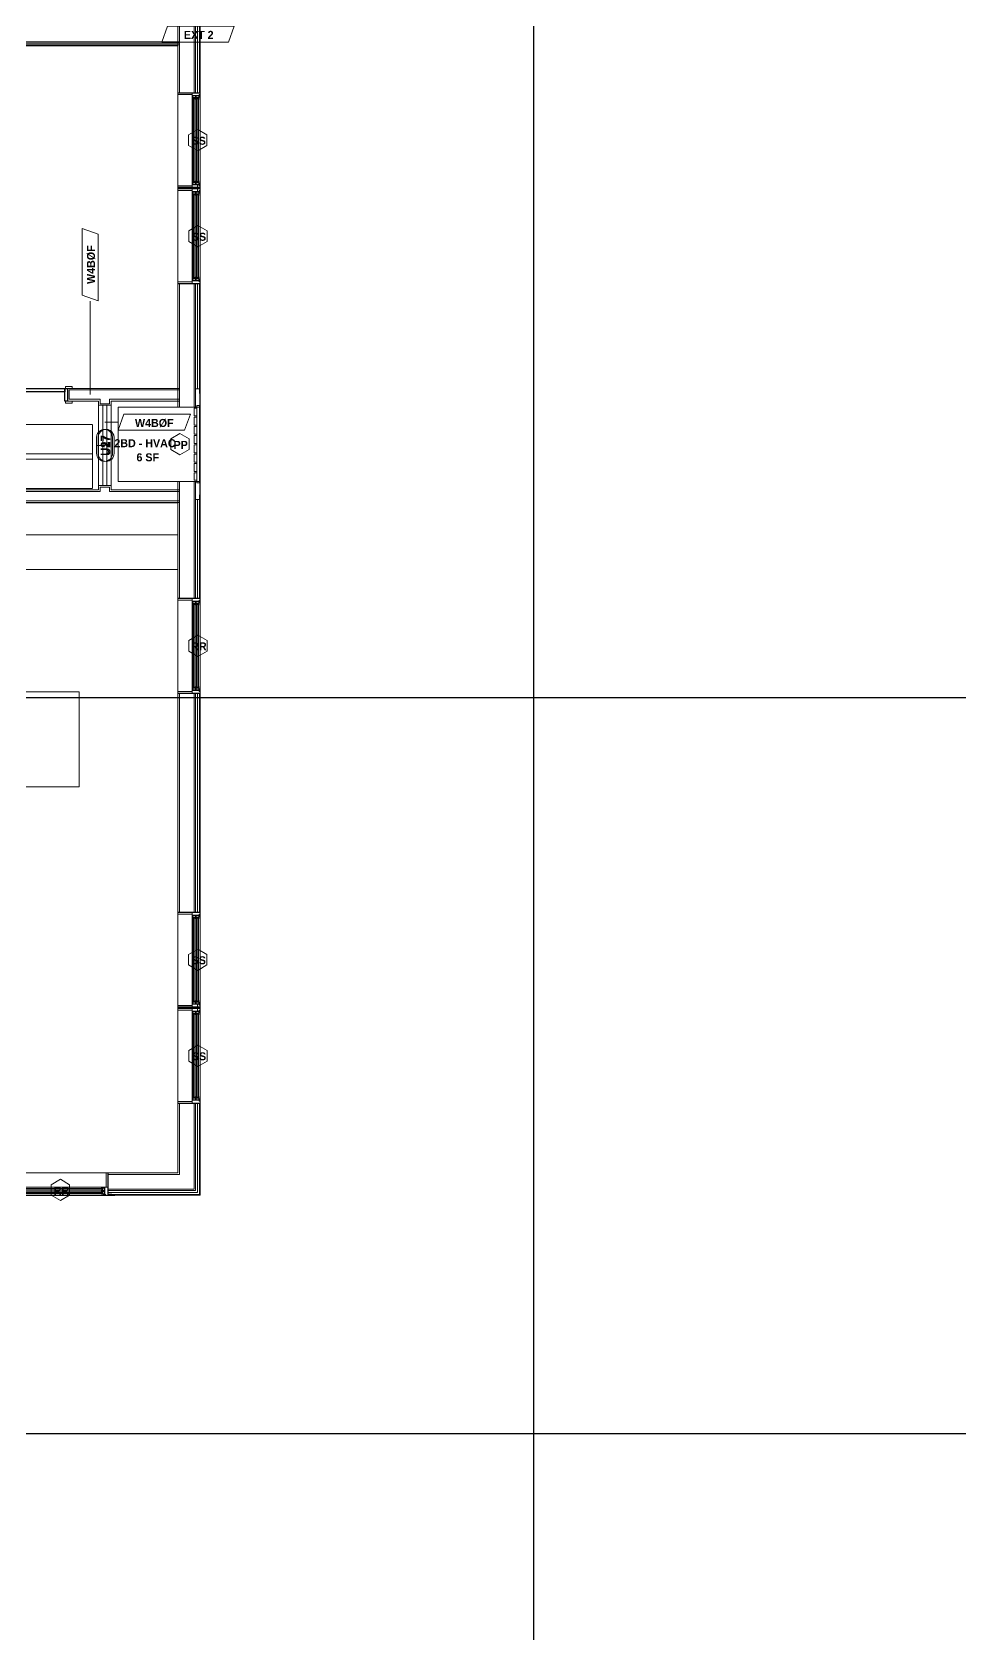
# Model space of a CAD drawing. Header units: inches. Extents: x -4058 to -1781, y 9814 to 12264.
# Drawn here: x -2131 to -1781, y 9814 to 10417 of the extents above; entities that cross this region are included whole.
import ezdxf

# ---------------------------------------------------------------- set-up
doc = ezdxf.new("R2010")
doc.units = ezdxf.units.IN
doc.header["$MEASUREMENT"] = 0
doc.linetypes.add('Dash', pattern=[0.25, 0.125, -0.125])
doc.linetypes.add('Grid Line 1_2_', pattern=[0.875, 0.5, -0.125, 0.125, -0.125])
for name, color, linetype, lineweight in [('0-1', 7, 'Continuous', 5), ('0-2', 7, 'Continuous', 9), ('A-AREA-IDEN', 2, 'Continuous', 9), ('A-DETL-GENF-HDLN-1', 7, 'Dash', 9), ('A-DETL-GENF-HDLN-2', 1, 'Continuous', 18), ('A-DOOR-3', 31, 'Continuous', 9), ('A-DOOR-4', 31, 'Continuous', 30), ('A-DOOR-FRAM-3', 31, 'Continuous', 30), ('A-DOOR-IDEN', 31, 'Continuous', 9), ('A-FLOR-2', 192, 'Continuous', 9), ('A-GENM-1', 7, 'Continuous', 9), ('A-GLAZ', 151, 'Continuous', 18), ('A-GLAZ-1', 10, 'Continuous', 30), ('A-GLAZ-2', 7, 'Continuous', 9), ('A-GLAZ-IDEN', 152, 'Continuous', 9), ('A-WALL', 113, 'Continuous', 18), ('A-WALL-1', 7, 'Continuous', 9), ('A-WALL-2', 250, 'Continuous', 18), ('A-WALL-3', 113, 'Continuous', 9), ('A-WALL-IDEN', 211, 'Continuous', 9), ('I-WALL-1', 7, 'Continuous', 9), ('Q-CASE', 31, 'Continuous', 9), ('Q-CASE-HDLN', 31, 'Dash', 9), ('S-GRID-1', 1, 'Grid Line 1_2_', 30)]:
    doc.layers.add(name, color=color, linetype=linetype, lineweight=lineweight)
doc.styles.add('Arial_B', font='arialbd.ttf', dxfattribs={"height": 3})
doc.styles.add('Century Gothic_B', font='GOTHICB.TTF', dxfattribs={"height": 3})

# ---------------------------------------------------------------- blocks, each defined once
blk = doc.blocks.new('Window-Double_Hung-Marvin-Essential - 2-WIDE _TEMP ALL LOW_ ESDH3066-3454271-UNIT PLANS - 2ND FLOOR')
at = {"layer": 'A-DETL-GENF-HDLN-1'}
blk.add_line((16.1, -4.22), (-16.5, -4.22), dxfattribs=at)
at = {"layer": 'A-DETL-GENF-HDLN-2'}
for p, q in [((-17.13, 4.19), (-17.75, 4.19)), ((-17.13, -1.16), (-17.13, 4.19)), ((17.12, 4.19), (17.75, 4.19)), ((17.12, 4.19), (17.12, -1.16)), ((-19.25, -3.23), (-19.25, -3.19)), ((-19.25, -3.19), (-17.9, -3.19)), ((-17.75, -3.23), (-19.25, -3.23)), ((-17.9, -3.19), (-17.9, -3.08)), ((-17.9, -3.08), (-17.75, -3.08)), ((-16.72, -1.19), (-17.75, -1.19)), ((-17.75, -4.28), (-17.75, -1.19)), ((-17.75, -4.28), (-17.16, -4.28)), ((-17.08, -3.87), (-17.16, -4.28)), ((-17.08, -3.87), (-16.19, -3.87)), ((-16.85, -4.25), (-16.85, -3.87)), ((-16.3, -4.25), (-16.85, -4.25)), ((-16.72, -3.77), (-16.72, -1.19)), ((-16.38, -3.77), (-16.72, -3.77)), ((-16.56, -1.53), (-15.34, -1.53)), ((-16.56, -1.53), (-16.56, -2.47)), ((-15.34, -2.47), (-16.56, -2.47)), ((-16.56, -2.75), (-15.34, -2.75)), ((-16.56, -2.75), (-16.56, -3.69)), ((-15.34, -3.69), (-16.56, -3.69)), ((-16.38, -3.87), (-16.38, -3.77)), ((-16.18, -4.01), (-16.3, -4.01)), ((-16.3, -4.01), (-16.3, -4.25)), ((-16.19, -3.87), (-16.19, -3.97)), ((-16.19, -3.97), (-16.1, -3.97)), ((-16.18, -4.22), (-16.18, -4.01)), ((-16.18, -4.22), (-16.1, -4.22)), ((-16.1, -3.97), (-16.1, -4.22)), ((-15.28, -1.65), (-15.94, -1.65)), ((-15.94, -1.65), (-15.94, -2.37)), ((-15.94, -2.37), (-15.28, -2.37)), ((-15.28, -2.87), (-15.94, -2.87)), ((-15.94, -2.87), (-15.94, -3.59)), ((-15.94, -3.59), (-15.28, -3.59)), ((-15.84, -1.66), (-15.84, -2.35)), ((-15.84, -2.88), (-15.84, -3.57)), ((-15.54, -1.79), (-15.54, -2.23)), ((-15.54, -3.01), (-15.54, -3.45)), ((-15.34, -1.53), (-15.28, -1.59)), ((-15.34, -2.47), (-15.28, -2.41)), ((-15.34, -2.75), (-15.28, -2.81)), ((-15.34, -3.69), (-15.28, -3.63)), ((-15.28, -1.59), (-15.28, -1.65)), ((-15.28, -2.37), (-15.28, -2.41)), ((-15.28, -2.81), (-15.28, -2.87)), ((-15.28, -3.59), (-15.28, -3.63)), ((15.34, -1.53), (15.28, -1.59)), ((15.28, -1.59), (15.28, -1.65)), ((15.28, -1.65), (15.94, -1.65)), ((15.28, -2.37), (15.28, -2.41)), ((15.94, -2.37), (15.28, -2.37)), ((15.34, -2.47), (15.28, -2.41)), ((15.34, -2.75), (15.28, -2.81)), ((15.28, -2.81), (15.28, -2.87)), ((15.28, -2.87), (15.94, -2.87)), ((15.28, -3.59), (15.28, -3.63)), ((15.94, -3.59), (15.28, -3.59)), ((15.34, -3.69), (15.28, -3.63)), ((16.56, -1.53), (15.34, -1.53)), ((15.34, -2.47), (16.56, -2.47)), ((16.56, -2.75), (15.34, -2.75)), ((15.34, -3.69), (16.56, -3.69)), ((15.54, -1.79), (15.54, -2.23)), ((15.54, -3.01), (15.54, -3.45)), ((15.84, -1.66), (15.84, -2.35)), ((15.84, -2.88), (15.84, -3.57)), ((15.94, -1.65), (15.94, -2.37)), ((15.94, -2.87), (15.94, -3.59)), ((16.19, -3.97), (16.1, -3.97)), ((16.1, -3.97), (16.1, -4.22)), ((16.18, -4.22), (16.1, -4.22)), ((16.18, -4.22), (16.18, -4.01)), ((16.18, -4.01), (16.3, -4.01)), ((17.08, -3.87), (16.19, -3.87)), ((16.19, -3.87), (16.19, -3.97)), ((16.3, -4.01), (16.3, -4.25)), ((16.3, -4.25), (16.85, -4.25)), ((16.38, -3.87), (16.38, -3.77)), ((16.38, -3.77), (16.72, -3.77)), ((16.56, -1.53), (16.56, -2.47)), ((16.56, -2.75), (16.56, -3.69)), ((16.72, -3.77), (16.72, -1.19)), ((16.72, -1.19), (17.75, -1.19)), ((16.85, -4.25), (16.85, -3.87)), ((17.08, -3.87), (17.16, -4.28)), ((17.75, -4.28), (17.16, -4.28)), ((17.75, -4.28), (17.75, -1.19)), ((17.9, -3.08), (17.75, -3.08)), ((17.75, -3.23), (19.25, -3.23)), ((17.9, -3.19), (17.9, -3.08)), ((19.25, -3.19), (17.9, -3.19)), ((19.25, -3.23), (19.25, -3.19))]:
    blk.add_line(p, q, dxfattribs=at)
at = {"layer": 'A-GLAZ'}
for p, q in [((15.84, -1.66), (-15.84, -1.66)), ((15.84, -1.79), (-15.84, -1.79)), ((15.84, -2.23), (-15.84, -2.23)), ((15.84, -2.35), (-15.84, -2.35)), ((15.84, -2.88), (-15.84, -2.88)), ((15.84, -3.01), (-15.84, -3.01)), ((15.84, -3.45), (-15.84, -3.45)), ((15.84, -3.57), (-15.84, -3.57))]:
    blk.add_line(p, q, dxfattribs=at)
at = {"layer": 'A-GLAZ-1'}
for p, q in [((-17.75, -1.16), (-17.75, 4.19)), ((17.75, 4.19), (17.75, -1.16)), ((-17.75, -4.28), (-17.75, -1.19)), ((17.75, -1.19), (17.75, -4.28))]:
    blk.add_line(p, q, dxfattribs=at)
at = {"layer": 'A-GLAZ-2'}
for p, q in [((-17.75, 4.19), (17.75, 4.19)), ((-17.75, -1.19), (17.75, -1.19)), ((17.75, -4.28), (-17.75, -4.28)), ((17.75, -4.19), (20.21, -4.19)), ((20.21, -4.25), (17.75, -4.25)), ((20.21, -4.19), (20.21, -4.25))]:
    blk.add_line(p, q, dxfattribs=at)
blk = doc.blocks.new('Window-Double_Hung-Marvin-Essential - 1-WIDE _TEMP LOWER_ ESDH3066-3454269-UNIT PLANS - 2ND FLOOR')
at = {"layer": 'A-DETL-GENF-HDLN-1'}
blk.add_line((16.1, -4.22), (-16.5, -4.22), dxfattribs=at)
at = {"layer": 'A-DETL-GENF-HDLN-2'}
for p, q in [((-17.13, 4.19), (-17.75, 4.19)), ((-17.13, -1.16), (-17.13, 4.19)), ((17.12, 4.19), (17.75, 4.19)), ((17.12, 4.19), (17.12, -1.16)), ((-19.25, -3.23), (-19.25, -3.19)), ((-19.25, -3.19), (-17.9, -3.19)), ((-17.75, -3.23), (-19.25, -3.23)), ((-17.9, -3.19), (-17.9, -3.08)), ((-17.9, -3.08), (-17.75, -3.08)), ((-16.72, -1.19), (-17.75, -1.19)), ((-17.75, -4.28), (-17.75, -1.19)), ((-17.75, -4.28), (-17.16, -4.28)), ((-17.08, -3.87), (-17.16, -4.28)), ((-17.08, -3.87), (-16.19, -3.87)), ((-16.85, -4.25), (-16.85, -3.87)), ((-16.3, -4.25), (-16.85, -4.25)), ((-16.72, -3.77), (-16.72, -1.19)), ((-16.38, -3.77), (-16.72, -3.77)), ((-16.56, -1.53), (-15.34, -1.53)), ((-16.56, -1.53), (-16.56, -2.47)), ((-15.34, -2.47), (-16.56, -2.47)), ((-16.56, -2.75), (-15.34, -2.75)), ((-16.56, -2.75), (-16.56, -3.69)), ((-15.34, -3.69), (-16.56, -3.69)), ((-16.38, -3.87), (-16.38, -3.77)), ((-16.18, -4.01), (-16.3, -4.01)), ((-16.3, -4.01), (-16.3, -4.25)), ((-16.19, -3.87), (-16.19, -3.97)), ((-16.19, -3.97), (-16.1, -3.97)), ((-16.18, -4.22), (-16.18, -4.01)), ((-16.18, -4.22), (-16.1, -4.22)), ((-16.1, -3.97), (-16.1, -4.22)), ((-15.28, -1.65), (-15.94, -1.65)), ((-15.94, -1.65), (-15.94, -2.37)), ((-15.94, -2.37), (-15.28, -2.37)), ((-15.28, -2.87), (-15.94, -2.87)), ((-15.94, -2.87), (-15.94, -3.59)), ((-15.94, -3.59), (-15.28, -3.59)), ((-15.84, -1.66), (-15.84, -2.35)), ((-15.84, -2.88), (-15.84, -3.57)), ((-15.54, -1.79), (-15.54, -2.23)), ((-15.54, -3.01), (-15.54, -3.45)), ((-15.34, -1.53), (-15.28, -1.59)), ((-15.34, -2.47), (-15.28, -2.41)), ((-15.34, -2.75), (-15.28, -2.81)), ((-15.34, -3.69), (-15.28, -3.63)), ((-15.28, -1.59), (-15.28, -1.65)), ((-15.28, -2.37), (-15.28, -2.41)), ((-15.28, -2.81), (-15.28, -2.87)), ((-15.28, -3.59), (-15.28, -3.63)), ((15.34, -1.53), (15.28, -1.59)), ((15.28, -1.59), (15.28, -1.65)), ((15.28, -1.65), (15.94, -1.65)), ((15.28, -2.37), (15.28, -2.41)), ((15.94, -2.37), (15.28, -2.37)), ((15.34, -2.47), (15.28, -2.41)), ((15.34, -2.75), (15.28, -2.81)), ((15.28, -2.81), (15.28, -2.87)), ((15.28, -2.87), (15.94, -2.87)), ((15.28, -3.59), (15.28, -3.63)), ((15.94, -3.59), (15.28, -3.59)), ((15.34, -3.69), (15.28, -3.63)), ((16.56, -1.53), (15.34, -1.53)), ((15.34, -2.47), (16.56, -2.47)), ((16.56, -2.75), (15.34, -2.75)), ((15.34, -3.69), (16.56, -3.69)), ((15.54, -1.79), (15.54, -2.23)), ((15.54, -3.01), (15.54, -3.45)), ((15.84, -1.66), (15.84, -2.35)), ((15.84, -2.88), (15.84, -3.57)), ((15.94, -1.65), (15.94, -2.37)), ((15.94, -2.87), (15.94, -3.59)), ((16.19, -3.97), (16.1, -3.97)), ((16.1, -3.97), (16.1, -4.22)), ((16.18, -4.22), (16.1, -4.22)), ((16.18, -4.22), (16.18, -4.01)), ((16.18, -4.01), (16.3, -4.01)), ((17.08, -3.87), (16.19, -3.87)), ((16.19, -3.87), (16.19, -3.97)), ((16.3, -4.01), (16.3, -4.25)), ((16.3, -4.25), (16.85, -4.25)), ((16.38, -3.87), (16.38, -3.77)), ((16.38, -3.77), (16.72, -3.77)), ((16.56, -1.53), (16.56, -2.47)), ((16.56, -2.75), (16.56, -3.69)), ((16.72, -3.77), (16.72, -1.19)), ((16.72, -1.19), (17.75, -1.19)), ((16.85, -4.25), (16.85, -3.87)), ((17.08, -3.87), (17.16, -4.28)), ((17.75, -4.28), (17.16, -4.28)), ((17.75, -4.28), (17.75, -1.19)), ((17.9, -3.08), (17.75, -3.08)), ((17.75, -3.23), (19.25, -3.23)), ((17.9, -3.19), (17.9, -3.08)), ((19.25, -3.19), (17.9, -3.19)), ((19.25, -3.23), (19.25, -3.19))]:
    blk.add_line(p, q, dxfattribs=at)
at = {"layer": 'A-GLAZ'}
for p, q in [((15.84, -1.66), (-15.84, -1.66)), ((15.84, -1.79), (-15.84, -1.79)), ((15.84, -2.23), (-15.84, -2.23)), ((15.84, -2.35), (-15.84, -2.35)), ((15.84, -2.88), (-15.84, -2.88)), ((15.84, -3.01), (-15.84, -3.01)), ((15.84, -3.45), (-15.84, -3.45)), ((15.84, -3.57), (-15.84, -3.57))]:
    blk.add_line(p, q, dxfattribs=at)
at = {"layer": 'A-GLAZ-1'}
for p, q in [((-17.75, -1.16), (-17.75, 4.19)), ((17.75, 4.19), (17.75, -1.16)), ((-17.75, -4.28), (-17.75, -1.19)), ((17.75, -1.19), (17.75, -4.28))]:
    blk.add_line(p, q, dxfattribs=at)
at = {"layer": 'A-GLAZ-2'}
for p, q in [((-17.75, 4.19), (17.75, 4.19)), ((-17.75, -1.19), (17.75, -1.19)), ((17.75, -4.28), (-17.75, -4.28)), ((17.75, -4.19), (20.46, -4.19)), ((20.46, -4.25), (17.75, -4.25)), ((20.46, -4.19), (20.46, -4.25))]:
    blk.add_line(p, q, dxfattribs=at)
blk = doc.blocks.new('V-Series_EWC4_SPVU_RFA_2015 - 2ND AND 3RD FLOOR-2226480-UNIT PLANS - 2ND FLOOR')
at = {"layer": 'A-GENM-1'}
for p, q in [((-3859.97, 11740.34), (-3859.97, 11739.78)), ((-3858.97, 11740.34), (-3859.97, 11740.34)), ((-3859.97, 11739.78), (-3859.97, 11711.9)), ((-3858.97, 11739.78), (-3859.97, 11739.78)), ((-3859.97, 11739.78), (-3858.97, 11739.78)), ((-3858.97, 11739.78), (-3858.97, 11740.34)), ((-3858.97, 11711.9), (-3858.97, 11739.78)), ((-3829.54, 11739.78), (-3858.97, 11739.78)), ((-3858.97, 11739.78), (-3858.97, 11739.34)), ((-3829.54, 11711.9), (-3829.54, 11739.78)), ((-3858.97, 11739.34), (-3857.97, 11739.34)), ((-3857.97, 11736.54), (-3858.97, 11736.54)), ((-3858.97, 11736.54), (-3858.97, 11736.04)), ((-3858.97, 11736.04), (-3857.97, 11736.04)), ((-3857.97, 11739.34), (-3857.97, 11736.54)), ((-3857.97, 11736.04), (-3857.97, 11733.06)), ((-3857.97, 11733.06), (-3858.97, 11733.06)), ((-3858.97, 11733.06), (-3858.97, 11732.56)), ((-3858.97, 11732.56), (-3857.97, 11732.56)), ((-3857.97, 11729.57), (-3858.97, 11729.57)), ((-3858.97, 11729.57), (-3858.97, 11729.07)), ((-3858.97, 11729.07), (-3857.97, 11729.07)), ((-3857.97, 11732.56), (-3857.97, 11729.57)), ((-3857.97, 11729.07), (-3857.97, 11726.09)), ((-3857.97, 11726.09), (-3858.97, 11726.09)), ((-3858.97, 11726.09), (-3858.97, 11725.59)), ((-3858.97, 11725.59), (-3857.97, 11725.59)), ((-3857.97, 11722.61), (-3858.97, 11722.61)), ((-3858.97, 11722.61), (-3858.97, 11722.11)), ((-3858.97, 11722.11), (-3857.97, 11722.11)), ((-3857.97, 11725.59), (-3857.97, 11722.61)), ((-3857.97, 11722.11), (-3857.97, 11719.12)), ((-3857.97, 11719.12), (-3858.97, 11719.12)), ((-3858.97, 11719.12), (-3858.97, 11718.62)), ((-3858.97, 11718.62), (-3857.97, 11718.62)), ((-3857.97, 11715.64), (-3858.97, 11715.64)), ((-3858.97, 11715.64), (-3858.97, 11715.14)), ((-3857.97, 11718.62), (-3857.97, 11715.64)), ((-3859.97, 11711.9), (-3858.97, 11711.9)), ((-3859.97, 11711.9), (-3859.97, 11711.34)), ((-3858.97, 11711.9), (-3859.97, 11711.9)), ((-3859.97, 11711.34), (-3858.97, 11711.34)), ((-3858.97, 11715.14), (-3857.97, 11715.14)), ((-3857.97, 11712.34), (-3858.97, 11712.34)), ((-3858.97, 11712.34), (-3858.97, 11711.9)), ((-3858.97, 11711.34), (-3858.97, 11711.9)), ((-3858.97, 11711.9), (-3829.54, 11711.9)), ((-3857.97, 11715.14), (-3857.97, 11712.34))]:
    blk.add_line(p, q, dxfattribs=at)
blk = doc.blocks.new('Perforated Panel at Magic-Pak - hvac panel - 2nd floor 2-2702972-UNIT PLANS - 2ND FLOOR')
at = {"layer": 'A-GLAZ-2'}
for p, q in [((-19.01, -4.13), (19.01, -4.13)), ((19.01, -4.19), (-19.01, -4.19))]:
    blk.add_line(p, q, dxfattribs=at)
blk = doc.blocks.new('Window-Double_Hung-Marvin-Essential - 2-WIDE _TEMP ALL LOW_ ESDH3066-3454268-UNIT PLANS - 2ND FLOOR')
at = {"layer": 'A-DETL-GENF-HDLN-1'}
blk.add_line((16.1, 4.22), (-16.5, 4.22), dxfattribs=at)
at = {"layer": 'A-DETL-GENF-HDLN-2'}
for p, q in [((-19.25, 3.23), (-19.25, 3.19)), ((-17.75, 3.23), (-19.25, 3.23)), ((-19.25, 3.19), (-17.9, 3.19)), ((-17.9, 3.19), (-17.9, 3.08)), ((-17.9, 3.08), (-17.75, 3.08)), ((-17.75, 4.28), (-17.16, 4.28)), ((-17.75, 4.28), (-17.75, 1.19)), ((-16.72, 1.19), (-17.75, 1.19)), ((-17.08, 3.87), (-17.16, 4.28)), ((-17.13, 1.16), (-17.13, -4.19)), ((-17.08, 3.87), (-16.19, 3.87)), ((-16.85, 4.25), (-16.85, 3.87)), ((-16.3, 4.25), (-16.85, 4.25)), ((-16.38, 3.77), (-16.72, 3.77)), ((-16.72, 3.77), (-16.72, 1.19)), ((-15.34, 3.69), (-16.56, 3.69)), ((-16.56, 2.75), (-16.56, 3.69)), ((-16.56, 2.75), (-15.34, 2.75)), ((-15.34, 2.47), (-16.56, 2.47)), ((-16.56, 1.53), (-16.56, 2.47)), ((-16.56, 1.53), (-15.34, 1.53)), ((-16.38, 3.87), (-16.38, 3.77)), ((-16.3, 4.01), (-16.3, 4.25)), ((-16.18, 4.01), (-16.3, 4.01)), ((-16.19, 3.97), (-16.1, 3.97)), ((-16.19, 3.87), (-16.19, 3.97)), ((-16.18, 4.22), (-16.1, 4.22)), ((-16.18, 4.22), (-16.18, 4.01)), ((-16.1, 3.97), (-16.1, 4.22)), ((-15.94, 2.87), (-15.94, 3.59)), ((-15.94, 3.59), (-15.28, 3.59)), ((-15.28, 2.87), (-15.94, 2.87)), ((-15.94, 1.65), (-15.94, 2.37)), ((-15.94, 2.37), (-15.28, 2.37)), ((-15.28, 1.65), (-15.94, 1.65)), ((-15.84, 2.88), (-15.84, 3.57)), ((-15.84, 1.66), (-15.84, 2.35)), ((-15.54, 3.01), (-15.54, 3.45)), ((-15.54, 1.79), (-15.54, 2.23)), ((-15.34, 3.69), (-15.28, 3.63)), ((-15.34, 2.75), (-15.28, 2.81)), ((-15.34, 2.47), (-15.28, 2.41)), ((-15.34, 1.53), (-15.28, 1.59)), ((-15.28, 3.59), (-15.28, 3.63)), ((-15.28, 2.81), (-15.28, 2.87)), ((-15.28, 2.37), (-15.28, 2.41)), ((-15.28, 1.59), (-15.28, 1.65)), ((15.34, 3.69), (15.28, 3.63)), ((15.28, 3.59), (15.28, 3.63)), ((15.94, 3.59), (15.28, 3.59)), ((15.28, 2.81), (15.28, 2.87)), ((15.28, 2.87), (15.94, 2.87)), ((15.34, 2.75), (15.28, 2.81)), ((15.34, 2.47), (15.28, 2.41)), ((15.28, 2.37), (15.28, 2.41)), ((15.94, 2.37), (15.28, 2.37)), ((15.28, 1.59), (15.28, 1.65)), ((15.28, 1.65), (15.94, 1.65)), ((15.34, 1.53), (15.28, 1.59)), ((15.34, 3.69), (16.56, 3.69)), ((16.56, 2.75), (15.34, 2.75)), ((15.34, 2.47), (16.56, 2.47)), ((16.56, 1.53), (15.34, 1.53)), ((15.54, 3.01), (15.54, 3.45)), ((15.54, 1.79), (15.54, 2.23)), ((15.84, 2.88), (15.84, 3.57)), ((15.84, 1.66), (15.84, 2.35)), ((15.94, 2.87), (15.94, 3.59)), ((15.94, 1.65), (15.94, 2.37)), ((16.18, 4.22), (16.1, 4.22)), ((16.1, 3.97), (16.1, 4.22)), ((16.19, 3.97), (16.1, 3.97)), ((16.18, 4.22), (16.18, 4.01)), ((16.18, 4.01), (16.3, 4.01)), ((16.19, 3.87), (16.19, 3.97)), ((17.08, 3.87), (16.19, 3.87)), ((16.3, 4.01), (16.3, 4.25)), ((16.3, 4.25), (16.85, 4.25)), ((16.38, 3.87), (16.38, 3.77)), ((16.38, 3.77), (16.72, 3.77)), ((16.56, 2.75), (16.56, 3.69)), ((16.56, 1.53), (16.56, 2.47)), ((16.72, 3.77), (16.72, 1.19)), ((16.72, 1.19), (17.75, 1.19)), ((16.85, 4.25), (16.85, 3.87)), ((17.08, 3.87), (17.16, 4.28)), ((17.12, -4.19), (17.12, 1.16)), ((17.75, 4.28), (17.16, 4.28)), ((17.75, 4.28), (17.75, 1.19)), ((17.75, 3.23), (19.25, 3.23)), ((17.9, 3.08), (17.75, 3.08)), ((17.9, 3.19), (17.9, 3.08)), ((19.25, 3.19), (17.9, 3.19)), ((19.25, 3.23), (19.25, 3.19)), ((-17.13, -4.19), (-17.75, -4.19)), ((17.12, -4.19), (17.75, -4.19))]:
    blk.add_line(p, q, dxfattribs=at)
at = {"layer": 'A-GLAZ'}
for p, q in [((15.84, 3.57), (-15.84, 3.57)), ((15.84, 3.45), (-15.84, 3.45)), ((15.84, 3.01), (-15.84, 3.01)), ((15.84, 2.88), (-15.84, 2.88)), ((15.84, 2.35), (-15.84, 2.35)), ((15.84, 2.23), (-15.84, 2.23)), ((15.84, 1.79), (-15.84, 1.79)), ((15.84, 1.66), (-15.84, 1.66))]:
    blk.add_line(p, q, dxfattribs=at)
at = {"layer": 'A-GLAZ-1'}
for p, q in [((-17.75, 4.28), (-17.75, 1.19)), ((-17.75, 1.16), (-17.75, -4.19)), ((17.75, 1.19), (17.75, 4.28)), ((17.75, -4.19), (17.75, 1.16))]:
    blk.add_line(p, q, dxfattribs=at)
at = {"layer": 'A-GLAZ-2'}
for p, q in [((17.75, 4.28), (-17.75, 4.28)), ((-17.75, 1.19), (17.75, 1.19)), ((20.21, 4.25), (17.75, 4.25)), ((17.75, 4.19), (20.21, 4.19)), ((20.21, 4.19), (20.21, 4.25)), ((-17.75, -4.19), (17.75, -4.19))]:
    blk.add_line(p, q, dxfattribs=at)
blk = doc.blocks.new('Window-Double_Hung-Marvin-Essential - 1-WIDE _TEMP LOWER_ ESDH3066-3454270-UNIT PLANS - 2ND FLOOR')
at = {"layer": 'A-DETL-GENF-HDLN-1'}
blk.add_line((16.1, 4.22), (-16.5, 4.22), dxfattribs=at)
at = {"layer": 'A-DETL-GENF-HDLN-2'}
for p, q in [((-19.25, 3.23), (-19.25, 3.19)), ((-17.75, 3.23), (-19.25, 3.23)), ((-19.25, 3.19), (-17.9, 3.19)), ((-17.9, 3.19), (-17.9, 3.08)), ((-17.9, 3.08), (-17.75, 3.08)), ((-17.75, 4.28), (-17.16, 4.28)), ((-17.75, 4.28), (-17.75, 1.19)), ((-16.72, 1.19), (-17.75, 1.19)), ((-17.08, 3.87), (-17.16, 4.28)), ((-17.13, 1.16), (-17.13, -4.19)), ((-17.08, 3.87), (-16.19, 3.87)), ((-16.85, 4.25), (-16.85, 3.87)), ((-16.3, 4.25), (-16.85, 4.25)), ((-16.38, 3.77), (-16.72, 3.77)), ((-16.72, 3.77), (-16.72, 1.19)), ((-15.34, 3.69), (-16.56, 3.69)), ((-16.56, 2.75), (-16.56, 3.69)), ((-16.56, 2.75), (-15.34, 2.75)), ((-15.34, 2.47), (-16.56, 2.47)), ((-16.56, 1.53), (-16.56, 2.47)), ((-16.56, 1.53), (-15.34, 1.53)), ((-16.38, 3.87), (-16.38, 3.77)), ((-16.3, 4.01), (-16.3, 4.25)), ((-16.18, 4.01), (-16.3, 4.01)), ((-16.19, 3.97), (-16.1, 3.97)), ((-16.19, 3.87), (-16.19, 3.97)), ((-16.18, 4.22), (-16.1, 4.22)), ((-16.18, 4.22), (-16.18, 4.01)), ((-16.1, 3.97), (-16.1, 4.22)), ((-15.94, 2.87), (-15.94, 3.59)), ((-15.94, 3.59), (-15.28, 3.59)), ((-15.28, 2.87), (-15.94, 2.87)), ((-15.94, 1.65), (-15.94, 2.37)), ((-15.94, 2.37), (-15.28, 2.37)), ((-15.28, 1.65), (-15.94, 1.65)), ((-15.84, 2.88), (-15.84, 3.57)), ((-15.84, 1.66), (-15.84, 2.35)), ((-15.54, 3.01), (-15.54, 3.45)), ((-15.54, 1.79), (-15.54, 2.23)), ((-15.34, 3.69), (-15.28, 3.63)), ((-15.34, 2.75), (-15.28, 2.81)), ((-15.34, 2.47), (-15.28, 2.41)), ((-15.34, 1.53), (-15.28, 1.59)), ((-15.28, 3.59), (-15.28, 3.63)), ((-15.28, 2.81), (-15.28, 2.87)), ((-15.28, 2.37), (-15.28, 2.41)), ((-15.28, 1.59), (-15.28, 1.65)), ((15.34, 3.69), (15.28, 3.63)), ((15.28, 3.59), (15.28, 3.63)), ((15.94, 3.59), (15.28, 3.59)), ((15.28, 2.81), (15.28, 2.87)), ((15.28, 2.87), (15.94, 2.87)), ((15.34, 2.75), (15.28, 2.81)), ((15.34, 2.47), (15.28, 2.41)), ((15.28, 2.37), (15.28, 2.41)), ((15.94, 2.37), (15.28, 2.37)), ((15.28, 1.59), (15.28, 1.65)), ((15.28, 1.65), (15.94, 1.65)), ((15.34, 1.53), (15.28, 1.59)), ((15.34, 3.69), (16.56, 3.69)), ((16.56, 2.75), (15.34, 2.75)), ((15.34, 2.47), (16.56, 2.47)), ((16.56, 1.53), (15.34, 1.53)), ((15.54, 3.01), (15.54, 3.45)), ((15.54, 1.79), (15.54, 2.23)), ((15.84, 2.88), (15.84, 3.57)), ((15.84, 1.66), (15.84, 2.35)), ((15.94, 2.87), (15.94, 3.59)), ((15.94, 1.65), (15.94, 2.37)), ((16.18, 4.22), (16.1, 4.22)), ((16.1, 3.97), (16.1, 4.22)), ((16.19, 3.97), (16.1, 3.97)), ((16.18, 4.22), (16.18, 4.01)), ((16.18, 4.01), (16.3, 4.01)), ((16.19, 3.87), (16.19, 3.97)), ((17.08, 3.87), (16.19, 3.87)), ((16.3, 4.01), (16.3, 4.25)), ((16.3, 4.25), (16.85, 4.25)), ((16.38, 3.87), (16.38, 3.77)), ((16.38, 3.77), (16.72, 3.77)), ((16.56, 2.75), (16.56, 3.69)), ((16.56, 1.53), (16.56, 2.47)), ((16.72, 3.77), (16.72, 1.19)), ((16.72, 1.19), (17.75, 1.19)), ((16.85, 4.25), (16.85, 3.87)), ((17.08, 3.87), (17.16, 4.28)), ((17.12, -4.19), (17.12, 1.16)), ((17.75, 4.28), (17.16, 4.28)), ((17.75, 4.28), (17.75, 1.19)), ((17.75, 3.23), (19.25, 3.23)), ((17.9, 3.08), (17.75, 3.08)), ((17.9, 3.19), (17.9, 3.08)), ((19.25, 3.19), (17.9, 3.19)), ((19.25, 3.23), (19.25, 3.19)), ((-17.13, -4.19), (-17.75, -4.19)), ((17.12, -4.19), (17.75, -4.19))]:
    blk.add_line(p, q, dxfattribs=at)
at = {"layer": 'A-GLAZ'}
for p, q in [((15.84, 3.57), (-15.84, 3.57)), ((15.84, 3.45), (-15.84, 3.45)), ((15.84, 3.01), (-15.84, 3.01)), ((15.84, 2.88), (-15.84, 2.88)), ((15.84, 2.35), (-15.84, 2.35)), ((15.84, 2.23), (-15.84, 2.23)), ((15.84, 1.79), (-15.84, 1.79)), ((15.84, 1.66), (-15.84, 1.66))]:
    blk.add_line(p, q, dxfattribs=at)
at = {"layer": 'A-GLAZ-1'}
for p, q in [((-17.75, 4.28), (-17.75, 1.19)), ((-17.75, 1.16), (-17.75, -4.19)), ((17.75, 1.19), (17.75, 4.28)), ((17.75, -4.19), (17.75, 1.16))]:
    blk.add_line(p, q, dxfattribs=at)
at = {"layer": 'A-GLAZ-2'}
for p, q in [((17.75, 4.28), (-17.75, 4.28)), ((-17.75, 1.19), (17.75, 1.19)), ((20.46, 4.25), (17.75, 4.25)), ((17.75, 4.19), (20.46, 4.19)), ((20.46, 4.19), (20.46, 4.25)), ((-17.75, -4.19), (17.75, -4.19))]:
    blk.add_line(p, q, dxfattribs=at)
blk = doc.blocks.new('CTR - 1st Phase - Shell_rvt-1-UNIT PLANS - 2ND FLOOR')
at = {"layer": 'A-WALL-1'}
for p, q in [((-2076.8, 10476.1), (-2076.8, 10393.94)), ((-2068.42, 10396.4), (-2068.42, 10473.39)), ((-2071.45, 10393.94), (-2071.42, 10393.94)), ((-2076.8, 10358.44), (-2076.8, 10357.94)), ((-2071.42, 10358.44), (-2071.45, 10358.44)), ((-2071.45, 10357.94), (-2071.42, 10357.94)), ((-2068.42, 10357.94), (-2068.42, 10358.44)), ((-2076.8, 10322.44), (-2076.8, 10276.13)), ((-2071.42, 10322.44), (-2071.45, 10322.44)), ((-2068.42, 10281.2), (-2068.42, 10319.98)), ((-2070.17, 10276.13), (-2070.17, 10282.95)), ((-2070.17, 10282.95), (-2068.67, 10282.95)), ((-2068.67, 10282.95), (-2068.67, 10281.2)), ((-2076.8, 10276.13), (-2070.17, 10276.13)), ((-2068.67, 10281.2), (-2068.42, 10281.2)), ((-2076.8, 10248.25), (-2076.8, 10204.4)), ((-2070.17, 10248.25), (-2076.8, 10248.25)), ((-2070.17, 10241.43), (-2070.17, 10248.25)), ((-2068.67, 10241.43), (-2070.17, 10241.43)), ((-2068.42, 10243.18), (-2068.67, 10243.18)), ((-2068.67, 10243.18), (-2068.67, 10241.43)), ((-2068.42, 10204.4), (-2068.42, 10243.18)), ((-2071.45, 10204.4), (-2071.42, 10204.4)), ((-2076.8, 10168.9), (-2076.8, 10086.74)), ((-2071.42, 10168.9), (-2071.45, 10168.9)), ((-2068.42, 10089.2), (-2068.42, 10166.19)), ((-2071.45, 10086.74), (-2071.42, 10086.74)), ((-2076.8, 10051.24), (-2076.8, 10050.74)), ((-2071.42, 10051.24), (-2071.45, 10051.24)), ((-2071.45, 10050.74), (-2071.42, 10050.74)), ((-2068.42, 10050.74), (-2068.42, 10051.24)), ((-2076.8, 10015.24), (-2076.8, 9989.06)), ((-2071.42, 10015.24), (-2071.45, 10015.24)), ((-2068.42, 9989.06), (-2068.42, 10012.78)), ((-2076.8, 9989.06), (-2103.04, 9989.06)), ((-2068.42, 9980.94), (-2068.42, 9989.06)), ((-2103.04, 9983.72), (-2103.04, 9983.69)), ((-2100.33, 9980.69), (-2068.42, 9980.69)), ((-2068.42, 9980.69), (-2068.42, 9980.94))]:
    blk.add_line(p, q, dxfattribs=at)
at = {"layer": 'A-WALL-2'}
for p, q in [((-2076.17, 10393.94), (-2076.17, 10476.1)), ((-2070.67, 10393.94), (-2070.67, 10476.1)), ((-2070.17, 10393.94), (-2070.17, 10476.1)), ((-2069.42, 10393.94), (-2069.42, 10476.1)), ((-2068.67, 10393.94), (-2068.67, 10476.1)), ((-2076.17, 10357.94), (-2076.17, 10358.44)), ((-2070.67, 10357.94), (-2070.67, 10358.44)), ((-2070.17, 10357.94), (-2070.17, 10358.44)), ((-2069.42, 10357.94), (-2069.42, 10358.44)), ((-2068.67, 10357.94), (-2068.67, 10358.44)), ((-2076.17, 10276.13), (-2076.17, 10322.44)), ((-2070.67, 10276.13), (-2070.67, 10322.44)), ((-2070.17, 10282.95), (-2070.17, 10322.44)), ((-2069.42, 10282.95), (-2069.42, 10322.44)), ((-2068.67, 10282.95), (-2068.67, 10322.44)), ((-2076.17, 10204.4), (-2076.17, 10248.25)), ((-2070.67, 10204.4), (-2070.67, 10248.25)), ((-2070.17, 10204.4), (-2070.17, 10241.43)), ((-2069.42, 10204.4), (-2069.42, 10241.43)), ((-2068.67, 10204.4), (-2068.67, 10241.43)), ((-2076.17, 10086.74), (-2076.17, 10168.9)), ((-2070.67, 10086.74), (-2070.67, 10168.9)), ((-2070.17, 10086.74), (-2070.17, 10168.9)), ((-2069.42, 10086.74), (-2069.42, 10168.9)), ((-2068.67, 10086.74), (-2068.67, 10168.9)), ((-2076.17, 10050.74), (-2076.17, 10051.24)), ((-2070.67, 10050.74), (-2070.67, 10051.24)), ((-2070.17, 10050.74), (-2070.17, 10051.24)), ((-2069.42, 10050.74), (-2069.42, 10051.24)), ((-2068.67, 10050.74), (-2068.67, 10051.24)), ((-2076.17, 9989.06), (-2076.17, 10015.24)), ((-2070.67, 9989.06), (-2070.67, 10015.24)), ((-2070.17, 9989.06), (-2070.17, 10015.24)), ((-2069.42, 9989.06), (-2069.42, 10015.24)), ((-2068.67, 9989.06), (-2068.67, 10015.24)), ((-2076.17, 9988.44), (-2103.04, 9988.44)), ((-2076.17, 9989.06), (-2076.17, 9988.44)), ((-2070.67, 9989.06), (-2070.67, 9988.44)), ((-2070.67, 9988.44), (-2070.67, 9982.94)), ((-2070.17, 9989.06), (-2070.17, 9982.94)), ((-2069.42, 9989.06), (-2069.42, 9982.44)), ((-2068.67, 9989.06), (-2068.67, 9981.69)), ((-2070.67, 9982.94), (-2103.04, 9982.94)), ((-2070.17, 9982.44), (-2103.04, 9982.44)), ((-2069.42, 9981.69), (-2103.04, 9981.69)), ((-2068.67, 9980.94), (-2103.04, 9980.94)), ((-2070.17, 9982.94), (-2070.17, 9982.44)), ((-2069.42, 9982.44), (-2069.42, 9981.69)), ((-2068.67, 9981.69), (-2068.67, 9980.94))]:
    blk.add_line(p, q, dxfattribs=at)
at = {"layer": '0-2'}
for name, p, rotation in [('Window-Double_Hung-Marvin-Essential - 2-WIDE _TEMP ALL LOW_ ESDH3066-3454271-UNIT PLANS - 2ND FLOOR', (-2072.61, 10376.19), 89.99999999999991), ('Window-Double_Hung-Marvin-Essential - 2-WIDE _TEMP ALL LOW_ ESDH3066-3454268-UNIT PLANS - 2ND FLOOR', (-2072.61, 10340.19), 269.9999999999999), ('V-Series_EWC4_SPVU_RFA_2015 - 2ND AND 3RD FLOOR-2226480-UNIT PLANS - 2ND FLOOR', (-5928.65, 21988.03), 180), ('Perforated Panel at Magic-Pak - hvac panel - 2nd floor 2-2702972-UNIT PLANS - 2ND FLOOR', (-2072.61, 10262.19), 89.99999999999991), ('Window-Double_Hung-Marvin-Essential - 1-WIDE _TEMP LOWER_ ESDH3066-3454270-UNIT PLANS - 2ND FLOOR', (-2072.61, 10186.65), 269.9999999999999), ('Window-Double_Hung-Marvin-Essential - 2-WIDE _TEMP ALL LOW_ ESDH3066-3454271-UNIT PLANS - 2ND FLOOR', (-2072.61, 10068.99), 89.99999999999991), ('Window-Double_Hung-Marvin-Essential - 2-WIDE _TEMP ALL LOW_ ESDH3066-3454268-UNIT PLANS - 2ND FLOOR', (-2072.61, 10032.99), 269.9999999999999)]:
    blk.add_blockref(name, p, dxfattribs=dict(at, rotation=rotation))
blk.add_blockref('Window-Double_Hung-Marvin-Essential - 1-WIDE _TEMP LOWER_ ESDH3066-3454269-UNIT PLANS - 2ND FLOOR', (-2120.79, 9984.88), dxfattribs=at)
blk = doc.blocks.new('CTR - 1st Phase - Common Walls_rvt-1-UNIT PLANS - 2ND FLOOR')
at = {"layer": 'A-WALL-2'}
for p, q in [((-2076.17, 10412.54), (-2437.43, 10412.54)), ((-2076.17, 10413.04), (-2436.93, 10413.04))]:
    blk.add_line(p, q, dxfattribs=at)
at = {"layer": 'I-WALL-1'}
for p, q in [((-2076.17, 10411.91), (-2076.17, 10420.79)), ((-2438.05, 10411.91), (-2076.17, 10411.91))]:
    blk.add_line(p, q, dxfattribs=at)
blk = doc.blocks.new('CTR - 1st Phase - Structure_rvt-1-UNIT PLANS - 2ND FLOOR')
at = {"layer": 'S-GRID-1'}
for p, q in [((-1943.32, 9814.03), (-1943.32, 12247.5)), ((-1781.27, 10167.19), (-4041.78, 10167.19)), ((-1781.27, 9891.19), (-4041.78, 9891.19))]:
    blk.add_line(p, q, dxfattribs=at)
blk = doc.blocks.new('083100 - Access Doors and Panels - Type 1 - ACCESS PANEL - 2-6 X 6-0-3696233-UNIT PLANS - 2ND FLOOR')
at = {"layer": 'A-DOOR-3'}
for p, q in [((-15, -0.75), (-15, 0.75)), ((-15, 0.75), (15, 0.75)), ((15, 0.75), (15, -0.75)), ((15, -0.75), (-15, -0.75))]:
    blk.add_line(p, q, dxfattribs=at)
blk = doc.blocks.new('SLIDING - FLUSH - SLIDING - FLUSH - 5-0 x 6-8-3203586-UNIT PLANS - 2ND FLOOR')
at = {"layer": 'A-DOOR-3'}
for p, q in [((-32.75, 3.25), (-30.25, 3.25)), ((-32.75, 2.5), (-32.75, 3.25)), ((-30.25, 2.5), (-32.75, 2.5)), ((-30.25, 3.25), (-30.25, 2.5)), ((30.25, 3.25), (32.75, 3.25)), ((30.25, 2.5), (30.25, 3.25)), ((32.75, 2.5), (30.25, 2.5)), ((32.75, 3.25), (32.75, 2.5)), ((-32.75, -2.25), (-30.25, -2.25)), ((-32.75, -3), (-32.75, -2.25)), ((-30.25, -3), (-32.75, -3)), ((-30.25, -2.25), (-30.25, -3)), ((30.25, -2.25), (32.75, -2.25)), ((30.25, -3), (30.25, -2.25)), ((32.75, -3), (30.25, -3)), ((32.75, -2.25), (32.75, -3))]:
    blk.add_line(p, q, dxfattribs=at)
at = {"layer": 'A-DOOR-4'}
for p, q in [((-1, -0.88), (-1, 0.5)), ((-1, 0.5), (30, 0.5)), ((30, 0.5), (30, -0.88)), ((-30, -2.25), (-30, -0.88)), ((-30, -0.88), (1, -0.88)), ((1, -2.25), (-30, -2.25)), ((30, -0.88), (-1, -0.88)), ((1, -0.88), (1, -2.25))]:
    blk.add_line(p, q, dxfattribs=at)
at = {"layer": 'A-DOOR-FRAM-3'}
for p, q in [((-31, -2.25), (-31, 2.5)), ((-31, 2.5), (-30, 2.5)), ((-30, 2.5), (-30, -2.25)), ((30, 2.5), (31, 2.5)), ((30, -2.25), (30, 2.5)), ((31, 2.5), (31, -2.25)), ((-30, -2.25), (-31, -2.25)), ((31, -2.25), (30, -2.25))]:
    blk.add_line(p, q, dxfattribs=at)
blk = doc.blocks.new('OD_CW_Closet - OD_CW_Closet-4058444-UNIT PLANS - 2ND FLOOR')
at = {"layer": 'Q-CASE-HDLN'}
for p, q in [((149.46, 24), (0.74, 24)), ((0.74, 24), (0.74, 0)), ((149.46, 0), (149.46, 24)), ((0.74, 13), (149.46, 13)), ((0.74, 11), (149.46, 11)), ((0.74, 0), (149.46, 0))]:
    blk.add_line(p, q, dxfattribs=at)
blk = doc.blocks.new('OD_CW_Upper Cabinet - OD_CW_Upper Cabinet-4366991-UNIT PLANS - 2ND FLOOR')
at = {"layer": 'Q-CASE-HDLN'}
for p, q in [((0.74, -24), (0.74, -12)), ((0.74, -12), (181.39, -12)), ((181.39, -12), (181.39, -24)), ((181.39, -24), (0.74, -24))]:
    blk.add_line(p, q, dxfattribs=at)
blk = doc.blocks.new('Casework 18 - Casework 7-4344429-UNIT PLANS - 2ND FLOOR')
at = {"layer": 'Q-CASE'}
for p, q in [((-2191.3, 10240.29), (-2221.3, 10240.29)), ((-2221.3, 10240.29), (-2221.3, 10215.29)), ((-2076.8, 10240.29), (-2161.3, 10240.29)), ((-2221.3, 10215.29), (-2191.3, 10215.29)), ((-2191.3, 10215.29), (-2191.3, 10216.29)), ((-2161.3, 10216.29), (-2161.3, 10215.29)), ((-2161.3, 10215.29), (-2076.8, 10215.29)), ((-2197.8, 10169.41), (-2251.33, 10169.41)), ((-2251.33, 10169.41), (-2251.33, 10133.73)), ((-2197.8, 10149.45), (-2197.8, 10169.41)), ((-2113.8, 10169.41), (-2164.8, 10169.41)), ((-2164.8, 10169.41), (-2164.8, 10149.45)), ((-2113.8, 10133.73), (-2113.8, 10169.41)), ((-2164.8, 10149.45), (-2197.8, 10149.45)), ((-2251.33, 10133.73), (-2113.8, 10133.73))]:
    blk.add_line(p, q, dxfattribs=at)
blk = doc.blocks.new('Wall Tag - Arch Wall-3956453-UNIT PLANS - 2ND FLOOR')
at = {"layer": 'A-WALL-IDEN'}
for p, q in [((-0.356, 0.094), (-0.424, -0.094)), ((0.424, 0.094), (-0.356, 0.094)), ((0.356, -0.094), (0.424, 0.094)), ((-0.424, -0.094), (0.356, -0.094))]:
    blk.add_line(p, q, dxfattribs=at)
blk = doc.blocks.new('Door Tag - Type Mark-2601225-UNIT PLANS - 2ND FLOOR')
at = {"layer": 'A-DOOR-IDEN'}
for p, q in [((0.09375, 0.09375), (-0.09375, 0.09375)), ((-0.09375, -0.09375), (0.09375, -0.09375))]:
    blk.add_line(p, q, dxfattribs=at)
for centre, start, end in [((-0.09375, 0), 90, 270), ((0.09375, 0), 270, 90)]:
    blk.add_arc(centre, 0.09375, start, end, dxfattribs=at)
blk = doc.blocks.new('Window Tag - ONE-4156801-UNIT PLANS - 2ND FLOOR')
at = {"layer": 'A-GLAZ-IDEN'}
for p, q in [((0, 0.125), (-0.107, 0.062)), ((-0.107, 0.062), (-0.107, -0.062)), ((0.107, 0.062), (0, 0.125)), ((0.107, -0.062), (0.107, 0.062)), ((-0.107, -0.062), (0, -0.125)), ((0, -0.125), (0.107, -0.062))]:
    blk.add_line(p, q, dxfattribs=at)

msp = doc.modelspace()

# ---------------------------------------------------------------- linework, layer by layer
at = {"layer": 'A-DOOR-IDEN'}
for q in [(-2107.24, 10261.79), (-2106.66, 10261.79)]:
    msp.add_line((-2104.17, 10261.79), q, dxfattribs=at)
at = {"layer": 'A-FLOR-2'}
msp.add_line((-2076.8, 10411.54), (-2281.6, 10411.54), dxfattribs=at)
at = {"layer": 'A-WALL'}
for p, q in [((-2076.17, 10282.54), (-2117.47, 10282.54)), ((-2117.47, 10282.54), (-2117.47, 10279.04)), ((-2117.47, 10279.04), (-2105.92, 10279.04)), ((-2105.92, 10279.04), (-2105.92, 10277.41)), ((-2105.92, 10277.41), (-2102.42, 10277.41)), ((-2102.42, 10279.04), (-2076.17, 10279.04)), ((-2102.42, 10277.41), (-2102.42, 10279.04)), ((-2105.92, 10246.16), (-2105.92, 10244.54)), ((-2102.42, 10246.16), (-2105.92, 10246.16)), ((-2102.42, 10244.54), (-2102.42, 10246.16)), ((-2258.07, 10244.54), (-2105.92, 10244.54)), ((-2258.07, 10241.04), (-2076.17, 10241.04)), ((-2102.42, 10244.54), (-2076.17, 10244.54))]:
    msp.add_line(p, q, dxfattribs=at)
at = {"layer": 'A-WALL-3'}
for p, q in [((-2076.17, 10283.16), (-2118.1, 10283.16)), ((-2118.1, 10283.16), (-2118.1, 10278.41)), ((-2076.17, 10278.41), (-2076.17, 10283.16)), ((-2118.1, 10278.41), (-2106.55, 10278.41)), ((-2106.55, 10245.16), (-2106.55, 10278.41)), ((-2106.55, 10276.79), (-2104.92, 10276.79)), ((-2103.42, 10276.79), (-2101.8, 10276.79)), ((-2101.8, 10278.41), (-2076.17, 10278.41)), ((-2101.8, 10278.41), (-2101.8, 10245.16)), ((-2106.55, 10245.16), (-2257.45, 10245.16)), ((-2104.92, 10246.79), (-2106.55, 10246.79)), ((-2101.8, 10246.79), (-2103.42, 10246.79)), ((-2076.17, 10245.16), (-2101.8, 10245.16)), ((-2076.17, 10240.41), (-2076.17, 10245.16)), ((-2257.45, 10240.41), (-2076.17, 10240.41))]:
    msp.add_line(p, q, dxfattribs=at)
at = {"layer": 'A-WALL-IDEN'}
for p, q in [((-2109.58, 10280.79), (-2109.58, 10315.78)), ((-2104.17, 10270.44), (-2099.34, 10270.44))]:
    msp.add_line(p, q, dxfattribs=at)

# ---------------------------------------------------------------- block references
at = {"layer": '0-1'}
for name in ['CTR - 1st Phase - Structure_rvt-1-UNIT PLANS - 2ND FLOOR', 'CTR - 1st Phase - Shell_rvt-1-UNIT PLANS - 2ND FLOOR', 'CTR - 1st Phase - Common Walls_rvt-1-UNIT PLANS - 2ND FLOOR']:
    msp.add_blockref(name, (0, 0), dxfattribs=at)
at = {"layer": 'A-DOOR-3'}
for name, p, rotation in [('SLIDING - FLUSH - SLIDING - FLUSH - 5-0 x 6-8-3203586-UNIT PLANS - 2ND FLOOR', (-2149.1, 10280.91), 180), ('083100 - Access Doors and Panels - Type 1 - ACCESS PANEL - 2-6 X 6-0-3696233-UNIT PLANS - 2ND FLOOR', (-2104.17, 10261.79), 269.9999999998496)]:
    msp.add_blockref(name, p, dxfattribs=dict(at, rotation=rotation))
at = {"layer": 'A-DOOR-IDEN', "xscale": 31.99999999999999, "yscale": 31.99999999999999, "zscale": 31.99999999999999, "rotation": 89.99999999999955}
for p in [(-2104.24, 10261.79), (-2103.66, 10261.79)]:
    msp.add_blockref('Door Tag - Type Mark-2601225-UNIT PLANS - 2ND FLOOR', p, dxfattribs=at)
at = {"layer": 'A-GLAZ-IDEN', "xscale": 31.99999999999999, "yscale": 31.99999999999999, "zscale": 31.99999999999999}
for p in [(-2069.31, 10376.19), (-2069.22, 10340.19), (-2075.94, 10262.19), (-2069.22, 10186.65), (-2069.31, 10068.99), (-2069.22, 10032.99), (-2120.79, 9982.66)]:
    msp.add_blockref('Window Tag - ONE-4156801-UNIT PLANS - 2ND FLOOR', p, dxfattribs=at)
at = {"layer": 'A-WALL-IDEN', "xscale": 31.99999999999999, "yscale": 31.99999999999999, "zscale": 31.99999999999999}
for p in [(-2069.19, 10415.91), (-2085.61, 10270.44)]:
    msp.add_blockref('Wall Tag - Arch Wall-3956453-UNIT PLANS - 2ND FLOOR', p, dxfattribs=at)
at = {"layer": 'A-WALL-IDEN', "xscale": 31.99999999999999, "yscale": 31.99999999999999, "zscale": 31.99999999999999, "rotation": 89.99999999999955}
msp.add_blockref('Wall Tag - Arch Wall-3956453-UNIT PLANS - 2ND FLOOR', (-2109.58, 10329.51), dxfattribs=at)
at = {"layer": 'Q-CASE', "rotation": 180}
for name, p in [('OD_CW_Closet - OD_CW_Closet-4058444-UNIT PLANS - 2ND FLOOR', (-2107.99, 10269.57)), ('OD_CW_Upper Cabinet - OD_CW_Upper Cabinet-4366991-UNIT PLANS - 2ND FLOOR', (-2076.06, 10216.29))]:
    msp.add_blockref(name, p, dxfattribs=at)
at = {"layer": 'Q-CASE'}
msp.add_blockref('Casework 18 - Casework 7-4344429-UNIT PLANS - 2ND FLOOR', (0, 0), dxfattribs=at)

# ---------------------------------------------------------------- texts
at = {"layer": 'A-AREA-IDEN', "char_height": 3, "attachment_point": 1, "style": 'Century Gothic_B'}
for s, insert, width in [('2BD - HVAC', (-2100.55, 10264.09), 29.593), ('6 SF', (-2092.26, 10258.8), 9.494)]:
    msp.add_mtext(s, dxfattribs=dict(at, insert=insert, width=width))
at = {"layer": 'A-DOOR-IDEN', "char_height": 3, "width": 9.393, "attachment_point": 1, "rotation": 90, "style": 'Arial_B'}
for insert in [(-2105.62, 10257.86), (-2105.04, 10257.86)]:
    msp.add_mtext('U27', dxfattribs=dict(at, insert=insert))
at = {"layer": 'A-GLAZ-IDEN', "char_height": 3, "attachment_point": 1, "style": 'Century Gothic_B'}
for s, insert, width in [('SS', (-2071.57, 10377.47), 5.454), ('SS', (-2071.48, 10341.47), 5.454), ('PP', (-2078.36, 10263.47), 5.858), ('RR', (-2071.73, 10187.94), 6.06), ('SS', (-2071.57, 10070.27), 5.454), ('SS', (-2071.48, 10034.27), 5.454), ('RR', (-2123.3, 9983.94), 6.06)]:
    msp.add_mtext(s, dxfattribs=dict(at, insert=insert, width=width))
at = {"layer": 'A-WALL-IDEN', "char_height": 3, "attachment_point": 1, "style": 'Century Gothic_B'}
for s, insert, width in [('EXT 2', (-2074.49, 10417.16), 12.726), ('W4BØF', (-2092.82, 10271.69), 17.372)]:
    msp.add_mtext(s, dxfattribs=dict(at, insert=insert, width=width))
at = {"layer": 'A-WALL-IDEN', "insert": (-2110.82, 10322.29), "char_height": 3, "width": 17.372, "attachment_point": 1, "rotation": 90, "style": 'Century Gothic_B'}
msp.add_mtext('W4BØF', dxfattribs=at)

doc.saveas('drawing.dxf')
